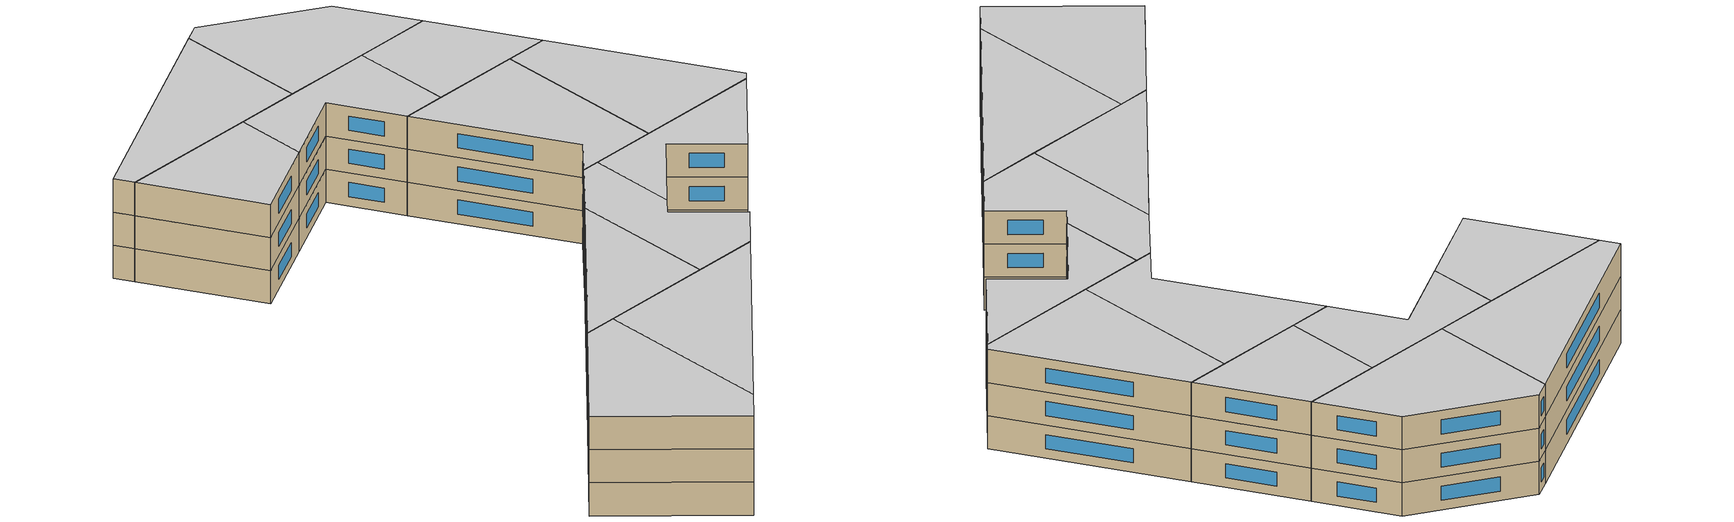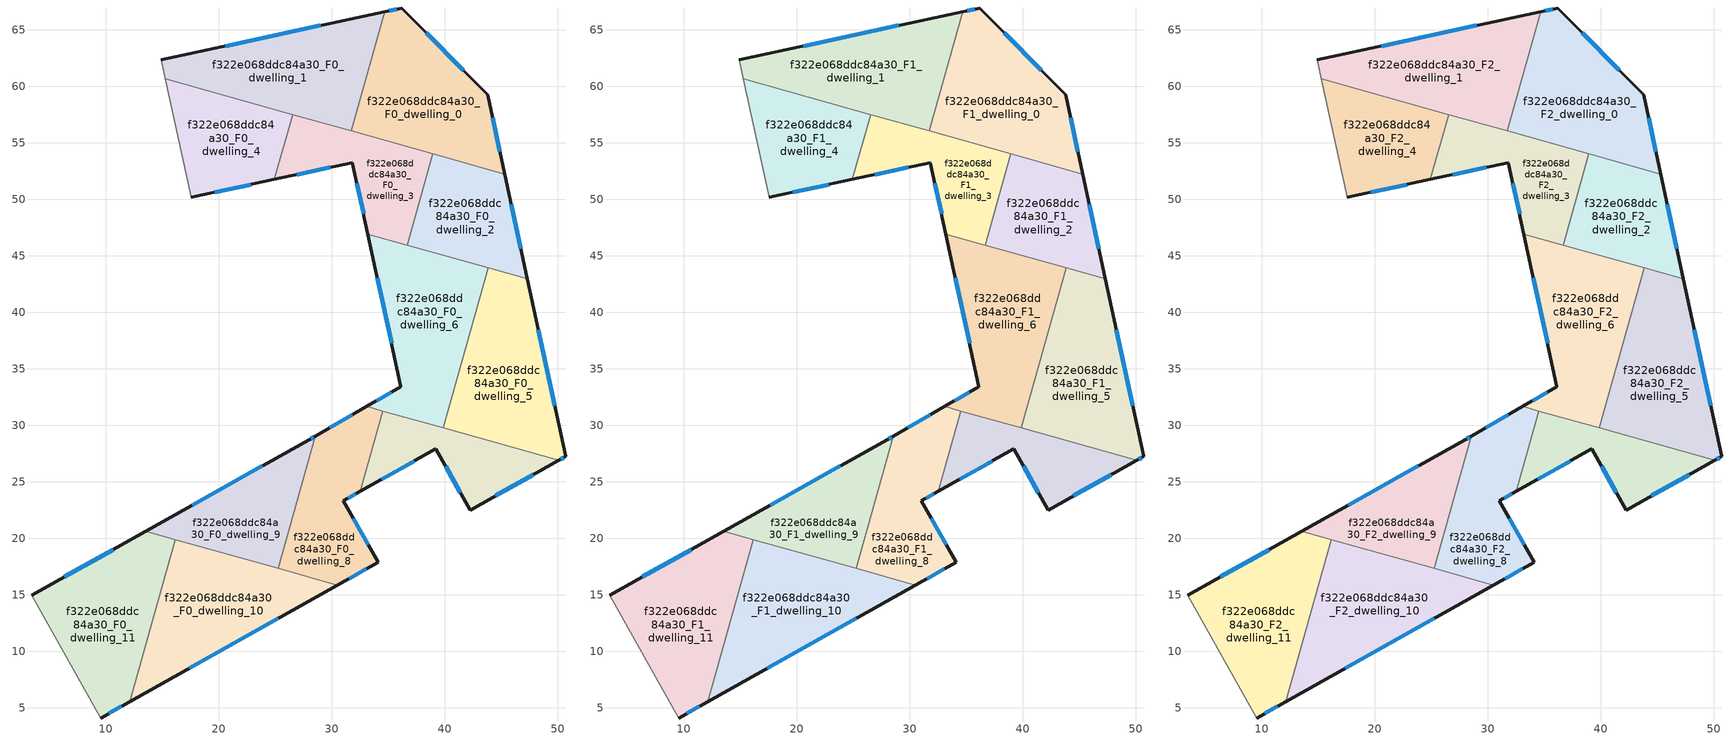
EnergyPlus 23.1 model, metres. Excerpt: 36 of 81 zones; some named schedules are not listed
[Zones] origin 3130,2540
f322e068ddc84a30_F0_dwelling_0
 floor ground (EU_floor_Construction): 43.8,59.23 45.32,52.21 31.72,56.04 34.69,66.6 36.18,66.92 z0
 wall outside (EU_wall_Construction): 45.32,52.21 43.8,59.23 36.18,66.92 34.69,66.6 z0:3
 wall to f322e068ddc84a30_F0_dwelling_1 (EU_wall_Construction): 34.69,66.6 31.72,56.04 z0:3
 wall to f322e068ddc84a30_F0_dwelling_3 (EU_wall_Construction): 31.72,56.04 38.96,54 z0:3
 wall to f322e068ddc84a30_F0_dwelling_2 (EU_wall_Construction): 38.96,54 45.32,52.21 z0:3
 window (EU_Window_Construction): 35.76,66.83 35.12,66.69 / 41.63,61.43 38.36,64.72 / 44.89,54.22 44.24,57.23 z0.86:2.14
f322e068ddc84a30_F0_dwelling_1
 floor ground (EU_floor_Construction): 34.69,66.6 31.72,56.04 15.29,60.65 14.93,62.32 z0
 wall outside (EU_wall_Construction): 34.69,66.6 14.93,62.32 z0:3
 wall adiabatic (EU_wall_Construction): 14.93,62.32 15.29,60.65 z0:3
 wall to f322e068ddc84a30_F0_dwelling_4 (EU_wall_Construction): 15.29,60.65 26.55,57.49 z0:3
 wall to f322e068ddc84a30_F0_dwelling_3 (EU_wall_Construction): 26.55,57.49 31.72,56.04 z0:3
 window (EU_Window_Construction): 29.04,65.38 20.58,63.54 z0.86:2.14
f322e068ddc84a30_F0_dwelling_10
 floor ground (EU_floor_Construction): 30.51,15.84 12.14,5.54 16.17,19.87 z0
 wall outside (EU_wall_Construction): 12.14,5.54 30.51,15.84 z0:3
 wall to f322e068ddc84a30_F0_dwelling_11 (EU_wall_Construction): 16.17,19.87 12.14,5.54 z0:3
 wall to f322e068ddc84a30_F0_dwelling_9 (EU_wall_Construction): 25.26,17.31 16.17,19.87 z0:3
 wall to f322e068ddc84a30_F0_dwelling_8 (EU_wall_Construction): 30.51,15.84 25.26,17.31 z0:3
 window (EU_Window_Construction): 17.39,8.48 25.26,12.89 z0.86:2.14
f322e068ddc84a30_F0_dwelling_11
 floor ground (EU_floor_Construction): 16.17,19.87 12.14,5.54 9.54,4.08 3.45,14.95 13.54,20.6 z0
 wall outside (EU_wall_Construction): 9.54,4.08 12.14,5.54 / 13.54,20.6 3.45,14.95 z0:3
 wall adiabatic (EU_wall_Construction): 3.45,14.95 9.54,4.08 z0:3
 wall to f322e068ddc84a30_F0_dwelling_9 (EU_wall_Construction): 16.17,19.87 13.54,20.6 z0:3
 window (EU_Window_Construction): 10.29,4.5 11.4,5.12 / 10.66,18.99 6.34,16.56 z0.86:2.14
f322e068ddc84a30_F0_dwelling_2
 floor ground (EU_floor_Construction): 45.32,52.21 47.33,42.95 36.69,45.94 38.96,54 z0
 wall outside (EU_wall_Construction): 47.33,42.95 45.32,52.21 z0:3
 wall to f322e068ddc84a30_F0_dwelling_3 (EU_wall_Construction): 38.96,54 36.69,45.94 z0:3
 wall to f322e068ddc84a30_F0_dwelling_6 (EU_wall_Construction): 36.69,45.94 43.86,43.92 z0:3
 wall to f322e068ddc84a30_F0_dwelling_5 (EU_wall_Construction): 43.86,43.92 47.33,42.95 z0:3
 window (EU_Window_Construction): 46.75,45.6 45.89,49.57 z0.86:2.14
f322e068ddc84a30_F0_dwelling_3
 floor ground (EU_floor_Construction): 38.96,54 36.69,45.94 33.21,46.92 31.84,53.24 24.94,51.74 26.55,57.49 z0
 wall outside (EU_wall_Construction): 24.94,51.74 31.84,53.24 33.21,46.92 z0:3
 wall to f322e068ddc84a30_F0_dwelling_4 (EU_wall_Construction): 26.55,57.49 24.94,51.74 z0:3
 wall to f322e068ddc84a30_F0_dwelling_6 (EU_wall_Construction): 33.21,46.92 36.69,45.94 z0:3
 window (EU_Window_Construction): 32.23,51.43 32.82,48.72 / 26.91,52.17 29.87,52.81 z0.86:2.14
f322e068ddc84a30_F0_dwelling_4
 floor ground (EU_floor_Construction): 26.55,57.49 24.94,51.74 17.56,50.15 15.29,60.65 z0
 wall outside (EU_wall_Construction): 17.56,50.15 24.94,51.74 z0:3
 wall adiabatic (EU_wall_Construction): 15.29,60.65 17.56,50.15 z0:3
 window (EU_Window_Construction): 19.67,50.6 22.83,51.29 z0.86:2.14
f322e068ddc84a30_F0_dwelling_5
 floor ground (EU_floor_Construction): 47.33,42.95 50.72,27.23 50.09,26.88 39.88,29.75 43.86,43.92 z0
 wall outside (EU_wall_Construction): 50.09,26.88 50.72,27.23 47.33,42.95 z0:3
 wall to f322e068ddc84a30_F0_dwelling_6 (EU_wall_Construction): 43.86,43.92 39.88,29.75 z0:3
 wall to f322e068ddc84a30_F0_dwelling_7 (EU_wall_Construction): 39.88,29.75 50.09,26.88 z0:3
 window (EU_Window_Construction): 49.75,31.72 48.3,38.46 / 50.27,26.98 50.54,27.13 z0.86:2.14
f322e068ddc84a30_F0_dwelling_6
 floor ground (EU_floor_Construction): 43.86,43.92 39.88,29.75 33.12,31.65 36.14,33.39 33.21,46.92 z0
 wall outside (EU_wall_Construction): 33.21,46.92 36.14,33.39 33.12,31.65 z0:3
 wall to f322e068ddc84a30_F0_dwelling_8 (EU_wall_Construction): 33.12,31.65 34.54,31.25 z0:3
 wall to f322e068ddc84a30_F0_dwelling_7 (EU_wall_Construction): 34.54,31.25 39.88,29.75 z0:3
 window (EU_Window_Construction): 35.27,32.89 33.98,32.15 / 34.05,43.05 35.3,37.25 z0.86:2.14
f322e068ddc84a30_F0_dwelling_7
 floor ground (EU_floor_Construction): 50.09,26.88 42.25,22.48 39.22,27.89 32.55,24.15 34.54,31.25 z0
 wall outside (EU_wall_Construction): 32.55,24.15 39.22,27.89 42.25,22.48 50.09,26.88 z0:3
 wall to f322e068ddc84a30_F0_dwelling_8 (EU_wall_Construction): 34.54,31.25 32.55,24.15 z0:3
 window (EU_Window_Construction): 44.49,23.74 47.85,25.62 / 40.08,26.35 41.38,24.03 / 34.45,25.22 37.31,26.82 z0.86:2.14
f322e068ddc84a30_F0_dwelling_8
 floor ground (EU_floor_Construction): 34.54,31.25 32.55,24.15 31.05,23.31 34.1,17.85 30.51,15.84 25.26,17.31 28.55,29.02 33.12,31.65 z0
 wall outside (EU_wall_Construction): 33.12,31.65 28.55,29.02 / 30.51,15.84 34.1,17.85 31.05,23.31 32.55,24.15 z0:3
 wall to f322e068ddc84a30_F0_dwelling_9 (EU_wall_Construction): 28.55,29.02 25.26,17.31 z0:3
 window (EU_Window_Construction): 31.81,30.9 29.85,29.77 / 31.48,23.55 32.12,23.91 / 33.23,19.41 31.92,21.75 / 31.54,16.41 33.08,17.28 z0.86:2.14
f322e068ddc84a30_F0_dwelling_9
 floor ground (EU_floor_Construction): 28.55,29.02 25.26,17.31 13.54,20.6 28.01,28.72 z0
 wall outside (EU_wall_Construction): 28.55,29.02 28.01,28.72 13.54,20.6 z0:3
 window (EU_Window_Construction): 23.88,26.4 17.68,22.92 / 28.4,28.94 28.17,28.8 z0.86:2.14
f322e068ddc84a30_F1_dwelling_0
 floor to f322e068ddc84a30_F0_dwelling_0 (EU_floor_Construction): 43.8,59.23 45.32,52.21 31.72,56.04 34.69,66.6 36.18,66.92 z3
 wall outside (EU_wall_Construction): 45.32,52.21 43.8,59.23 36.18,66.92 34.69,66.6 z3:6
 wall to f322e068ddc84a30_F1_dwelling_1 (EU_wall_Construction): 34.69,66.6 31.72,56.04 z3:6
 wall to f322e068ddc84a30_F1_dwelling_3 (EU_wall_Construction): 31.72,56.04 38.96,54 z3:6
 wall to f322e068ddc84a30_F1_dwelling_2 (EU_wall_Construction): 38.96,54 45.32,52.21 z3:6
 window (EU_Window_Construction): 35.76,66.83 35.12,66.69 / 41.63,61.43 38.36,64.72 / 44.89,54.22 44.24,57.23 z3.86:5.14
f322e068ddc84a30_F1_dwelling_1
 floor to f322e068ddc84a30_F0_dwelling_1 (EU_floor_Construction): 34.69,66.6 31.72,56.04 15.29,60.65 14.93,62.32 z3
 wall outside (EU_wall_Construction): 34.69,66.6 14.93,62.32 z3:6
 wall adiabatic (EU_wall_Construction): 14.93,62.32 15.29,60.65 z3:6
 wall to f322e068ddc84a30_F1_dwelling_4 (EU_wall_Construction): 15.29,60.65 26.55,57.49 z3:6
 wall to f322e068ddc84a30_F1_dwelling_3 (EU_wall_Construction): 26.55,57.49 31.72,56.04 z3:6
 window (EU_Window_Construction): 29.04,65.38 20.58,63.54 z3.86:5.14
f322e068ddc84a30_F1_dwelling_10
 floor to f322e068ddc84a30_F0_dwelling_10 (EU_floor_Construction): 30.51,15.84 12.14,5.54 16.17,19.87 z3
 wall outside (EU_wall_Construction): 12.14,5.54 30.51,15.84 z3:6
 wall to f322e068ddc84a30_F1_dwelling_11 (EU_wall_Construction): 16.17,19.87 12.14,5.54 z3:6
 wall to f322e068ddc84a30_F1_dwelling_9 (EU_wall_Construction): 25.26,17.31 16.17,19.87 z3:6
 wall to f322e068ddc84a30_F1_dwelling_8 (EU_wall_Construction): 30.51,15.84 25.26,17.31 z3:6
 window (EU_Window_Construction): 17.39,8.48 25.26,12.89 z3.86:5.14
f322e068ddc84a30_F1_dwelling_11
 floor to f322e068ddc84a30_F0_dwelling_11 (EU_floor_Construction): 16.17,19.87 12.14,5.54 9.54,4.08 3.45,14.95 13.54,20.6 z3
 wall outside (EU_wall_Construction): 9.54,4.08 12.14,5.54 / 13.54,20.6 3.45,14.95 z3:6
 wall adiabatic (EU_wall_Construction): 3.45,14.95 9.54,4.08 z3:6
 wall to f322e068ddc84a30_F1_dwelling_9 (EU_wall_Construction): 16.17,19.87 13.54,20.6 z3:6
 window (EU_Window_Construction): 10.29,4.5 11.4,5.12 / 10.66,18.99 6.34,16.56 z3.86:5.14
f322e068ddc84a30_F1_dwelling_2
 floor to f322e068ddc84a30_F0_dwelling_2 (EU_floor_Construction): 45.32,52.21 47.33,42.95 36.69,45.94 38.96,54 z3
 wall outside (EU_wall_Construction): 47.33,42.95 45.32,52.21 z3:6
 wall to f322e068ddc84a30_F1_dwelling_3 (EU_wall_Construction): 38.96,54 36.69,45.94 z3:6
 wall to f322e068ddc84a30_F1_dwelling_6 (EU_wall_Construction): 36.69,45.94 43.86,43.92 z3:6
 wall to f322e068ddc84a30_F1_dwelling_5 (EU_wall_Construction): 43.86,43.92 47.33,42.95 z3:6
 window (EU_Window_Construction): 46.75,45.6 45.89,49.57 z3.86:5.14
f322e068ddc84a30_F1_dwelling_3
 floor to f322e068ddc84a30_F0_dwelling_3 (EU_floor_Construction): 38.96,54 36.69,45.94 33.21,46.92 31.84,53.24 24.94,51.74 26.55,57.49 z3
 wall outside (EU_wall_Construction): 24.94,51.74 31.84,53.24 33.21,46.92 z3:6
 wall to f322e068ddc84a30_F1_dwelling_4 (EU_wall_Construction): 26.55,57.49 24.94,51.74 z3:6
 wall to f322e068ddc84a30_F1_dwelling_6 (EU_wall_Construction): 33.21,46.92 36.69,45.94 z3:6
 window (EU_Window_Construction): 32.23,51.43 32.82,48.72 / 26.91,52.17 29.87,52.81 z3.86:5.14
f322e068ddc84a30_F1_dwelling_4
 floor to f322e068ddc84a30_F0_dwelling_4 (EU_floor_Construction): 26.55,57.49 24.94,51.74 17.56,50.15 15.29,60.65 z3
 wall outside (EU_wall_Construction): 17.56,50.15 24.94,51.74 z3:6
 wall adiabatic (EU_wall_Construction): 15.29,60.65 17.56,50.15 z3:6
 window (EU_Window_Construction): 19.67,50.6 22.83,51.29 z3.86:5.14
f322e068ddc84a30_F1_dwelling_5
 floor to f322e068ddc84a30_F0_dwelling_5 (EU_floor_Construction): 47.33,42.95 50.72,27.23 50.09,26.88 39.88,29.75 43.86,43.92 z3
 wall outside (EU_wall_Construction): 50.09,26.88 50.72,27.23 47.33,42.95 z3:6
 wall to f322e068ddc84a30_F1_dwelling_6 (EU_wall_Construction): 43.86,43.92 39.88,29.75 z3:6
 wall to f322e068ddc84a30_F1_dwelling_7 (EU_wall_Construction): 39.88,29.75 50.09,26.88 z3:6
 window (EU_Window_Construction): 49.75,31.72 48.3,38.46 / 50.27,26.98 50.54,27.13 z3.86:5.14
f322e068ddc84a30_F1_dwelling_6
 floor to f322e068ddc84a30_F0_dwelling_6 (EU_floor_Construction): 43.86,43.92 39.88,29.75 33.12,31.65 36.14,33.39 33.21,46.92 z3
 wall outside (EU_wall_Construction): 33.21,46.92 36.14,33.39 33.12,31.65 z3:6
 wall to f322e068ddc84a30_F1_dwelling_8 (EU_wall_Construction): 33.12,31.65 34.54,31.25 z3:6
 wall to f322e068ddc84a30_F1_dwelling_7 (EU_wall_Construction): 34.54,31.25 39.88,29.75 z3:6
 window (EU_Window_Construction): 35.27,32.89 33.98,32.15 / 34.05,43.05 35.3,37.25 z3.86:5.14
f322e068ddc84a30_F1_dwelling_7
 floor to f322e068ddc84a30_F0_dwelling_7 (EU_floor_Construction): 50.09,26.88 42.25,22.48 39.22,27.89 32.55,24.15 34.54,31.25 z3
 wall outside (EU_wall_Construction): 32.55,24.15 39.22,27.89 42.25,22.48 50.09,26.88 z3:6
 wall to f322e068ddc84a30_F1_dwelling_8 (EU_wall_Construction): 34.54,31.25 32.55,24.15 z3:6
 window (EU_Window_Construction): 44.49,23.74 47.85,25.62 / 40.08,26.35 41.38,24.03 / 34.45,25.22 37.31,26.82 z3.86:5.14
f322e068ddc84a30_F1_dwelling_8
 floor to f322e068ddc84a30_F0_dwelling_8 (EU_floor_Construction): 34.54,31.25 32.55,24.15 31.05,23.31 34.1,17.85 30.51,15.84 25.26,17.31 28.55,29.02 33.12,31.65 z3
 wall outside (EU_wall_Construction): 33.12,31.65 28.55,29.02 / 30.51,15.84 34.1,17.85 31.05,23.31 32.55,24.15 z3:6
 wall to f322e068ddc84a30_F1_dwelling_9 (EU_wall_Construction): 28.55,29.02 25.26,17.31 z3:6
 window (EU_Window_Construction): 31.81,30.9 29.85,29.77 / 31.48,23.55 32.12,23.91 / 33.23,19.41 31.92,21.75 / 31.54,16.41 33.08,17.28 z3.86:5.14
f322e068ddc84a30_F1_dwelling_9
 floor to f322e068ddc84a30_F0_dwelling_9 (EU_floor_Construction): 28.55,29.02 25.26,17.31 13.54,20.6 28.01,28.72 z3
 wall outside (EU_wall_Construction): 28.55,29.02 28.01,28.72 13.54,20.6 z3:6
 window (EU_Window_Construction): 23.88,26.4 17.68,22.92 / 28.4,28.94 28.17,28.8 z3.86:5.14
f322e068ddc84a30_F2_dwelling_0
 floor to f322e068ddc84a30_F1_dwelling_0 (EU_floor_Construction): 43.8,59.23 45.32,52.21 31.72,56.04 34.69,66.6 36.18,66.92 z6
 wall outside (EU_wall_Construction): 45.32,52.21 43.8,59.23 36.18,66.92 34.69,66.6 z6:9
 wall to f322e068ddc84a30_F2_dwelling_1 (EU_wall_Construction): 34.69,66.6 31.72,56.04 z6:9
 wall to f322e068ddc84a30_F2_dwelling_3 (EU_wall_Construction): 31.72,56.04 38.96,54 z6:9
 wall to f322e068ddc84a30_F2_dwelling_2 (EU_wall_Construction): 38.96,54 45.32,52.21 z6:9
 window (EU_Window_Construction): 35.76,66.83 35.12,66.69 / 41.63,61.43 38.36,64.72 / 44.89,54.22 44.24,57.23 z6.86:8.14
 ceiling to f322e068ddc84a30_F3_dwelling_0 (EU_floor_Construction): 45.32,52.21 43.8,59.23 36.18,66.92 34.69,66.6 31.72,56.04 z9
f322e068ddc84a30_F2_dwelling_1
 floor to f322e068ddc84a30_F1_dwelling_1 (EU_floor_Construction): 34.69,66.6 31.72,56.04 15.29,60.65 14.93,62.32 z6
 wall outside (EU_wall_Construction): 34.69,66.6 14.93,62.32 z6:9
 wall adiabatic (EU_wall_Construction): 14.93,62.32 15.29,60.65 z6:9
 wall to f322e068ddc84a30_F2_dwelling_4 (EU_wall_Construction): 15.29,60.65 26.55,57.49 z6:9
 wall to f322e068ddc84a30_F2_dwelling_3 (EU_wall_Construction): 26.55,57.49 31.72,56.04 z6:9
 window (EU_Window_Construction): 29.04,65.38 20.58,63.54 z6.86:8.14
 ceiling to f322e068ddc84a30_F3_dwelling_1 (EU_floor_Construction): 31.72,56.04 34.69,66.6 14.93,62.32 15.29,60.65 z9
f322e068ddc84a30_F2_dwelling_10
 floor to f322e068ddc84a30_F1_dwelling_10 (EU_floor_Construction): 30.51,15.84 12.14,5.54 16.17,19.87 z6
 wall outside (EU_wall_Construction): 12.14,5.54 30.51,15.84 z6:9
 wall to f322e068ddc84a30_F2_dwelling_11 (EU_wall_Construction): 16.17,19.87 12.14,5.54 z6:9
 wall to f322e068ddc84a30_F2_dwelling_9 (EU_wall_Construction): 25.26,17.31 16.17,19.87 z6:9
 wall to f322e068ddc84a30_F2_dwelling_8 (EU_wall_Construction): 30.51,15.84 25.26,17.31 z6:9
 window (EU_Window_Construction): 17.39,8.48 25.26,12.89 z6.86:8.14
 ceiling to f322e068ddc84a30_F3_dwelling_10 (EU_floor_Construction): 30.51,15.84 16.17,19.87 12.14,5.54 z9
f322e068ddc84a30_F2_dwelling_11
 floor to f322e068ddc84a30_F1_dwelling_11 (EU_floor_Construction): 16.17,19.87 12.14,5.54 9.54,4.08 3.45,14.95 13.54,20.6 z6
 wall outside (EU_wall_Construction): 9.54,4.08 12.14,5.54 / 13.54,20.6 3.45,14.95 z6:9
 wall adiabatic (EU_wall_Construction): 3.45,14.95 9.54,4.08 z6:9
 wall to f322e068ddc84a30_F2_dwelling_9 (EU_wall_Construction): 16.17,19.87 13.54,20.6 z6:9
 window (EU_Window_Construction): 10.29,4.5 11.4,5.12 / 10.66,18.99 6.34,16.56 z6.86:8.14
 ceiling to f322e068ddc84a30_F3_dwelling_11 (EU_floor_Construction): 12.14,5.54 16.17,19.87 13.54,20.6 3.45,14.95 9.54,4.08 z9
f322e068ddc84a30_F2_dwelling_2
 floor to f322e068ddc84a30_F1_dwelling_2 (EU_floor_Construction): 45.32,52.21 47.33,42.95 36.69,45.94 38.96,54 z6
 wall outside (EU_wall_Construction): 47.33,42.95 45.32,52.21 z6:9
 wall to f322e068ddc84a30_F2_dwelling_3 (EU_wall_Construction): 38.96,54 36.69,45.94 z6:9
 wall to f322e068ddc84a30_F2_dwelling_6 (EU_wall_Construction): 36.69,45.94 43.86,43.92 z6:9
 wall to f322e068ddc84a30_F2_dwelling_5 (EU_wall_Construction): 43.86,43.92 47.33,42.95 z6:9
 window (EU_Window_Construction): 46.75,45.6 45.89,49.57 z6.86:8.14
 ceiling to f322e068ddc84a30_F3_dwelling_2 (EU_floor_Construction): 47.33,42.95 45.32,52.21 38.96,54 36.69,45.94 z9
f322e068ddc84a30_F2_dwelling_3
 floor to f322e068ddc84a30_F1_dwelling_3 (EU_floor_Construction): 38.96,54 36.69,45.94 33.21,46.92 31.84,53.24 24.94,51.74 26.55,57.49 z6
 wall outside (EU_wall_Construction): 24.94,51.74 31.84,53.24 33.21,46.92 z6:9
 wall to f322e068ddc84a30_F2_dwelling_4 (EU_wall_Construction): 26.55,57.49 24.94,51.74 z6:9
 wall to f322e068ddc84a30_F2_dwelling_6 (EU_wall_Construction): 33.21,46.92 36.69,45.94 z6:9
 window (EU_Window_Construction): 32.23,51.43 32.82,48.72 / 26.91,52.17 29.87,52.81 z6.86:8.14
 ceiling to f322e068ddc84a30_F3_dwelling_3 (EU_floor_Construction): 36.69,45.94 38.96,54 26.55,57.49 24.94,51.74 31.84,53.24 33.21,46.92 z9
f322e068ddc84a30_F2_dwelling_4
 floor to f322e068ddc84a30_F1_dwelling_4 (EU_floor_Construction): 26.55,57.49 24.94,51.74 17.56,50.15 15.29,60.65 z6
 wall outside (EU_wall_Construction): 17.56,50.15 24.94,51.74 z6:9
 wall adiabatic (EU_wall_Construction): 15.29,60.65 17.56,50.15 z6:9
 window (EU_Window_Construction): 19.67,50.6 22.83,51.29 z6.86:8.14
 ceiling to f322e068ddc84a30_F3_dwelling_4 (EU_floor_Construction): 24.94,51.74 26.55,57.49 15.29,60.65 17.56,50.15 z9
f322e068ddc84a30_F2_dwelling_5
 floor to f322e068ddc84a30_F1_dwelling_5 (EU_floor_Construction): 47.33,42.95 50.72,27.23 50.09,26.88 39.88,29.75 43.86,43.92 z6
 wall outside (EU_wall_Construction): 50.09,26.88 50.72,27.23 47.33,42.95 z6:9
 wall to f322e068ddc84a30_F2_dwelling_6 (EU_wall_Construction): 43.86,43.92 39.88,29.75 z6:9
 wall to f322e068ddc84a30_F2_dwelling_7 (EU_wall_Construction): 39.88,29.75 50.09,26.88 z6:9
 window (EU_Window_Construction): 49.75,31.72 48.3,38.46 / 50.27,26.98 50.54,27.13 z6.86:8.14
 ceiling to f322e068ddc84a30_F3_dwelling_5 (EU_floor_Construction): 50.72,27.23 47.33,42.95 43.86,43.92 39.88,29.75 50.09,26.88 z9
f322e068ddc84a30_F2_dwelling_6
 floor to f322e068ddc84a30_F1_dwelling_6 (EU_floor_Construction): 43.86,43.92 39.88,29.75 33.12,31.65 36.14,33.39 33.21,46.92 z6
 wall outside (EU_wall_Construction): 33.21,46.92 36.14,33.39 33.12,31.65 z6:9
 wall to f322e068ddc84a30_F2_dwelling_8 (EU_wall_Construction): 33.12,31.65 34.54,31.25 z6:9
 wall to f322e068ddc84a30_F2_dwelling_7 (EU_wall_Construction): 34.54,31.25 39.88,29.75 z6:9
 window (EU_Window_Construction): 35.27,32.89 33.98,32.15 / 34.05,43.05 35.3,37.25 z6.86:8.14
 ceiling to f322e068ddc84a30_F3_dwelling_6 (EU_floor_Construction): 39.88,29.75 43.86,43.92 33.21,46.92 36.14,33.39 33.12,31.65 z9
f322e068ddc84a30_F2_dwelling_7
 floor to f322e068ddc84a30_F1_dwelling_7 (EU_floor_Construction): 50.09,26.88 42.25,22.48 39.22,27.89 32.55,24.15 34.54,31.25 z6
 wall outside (EU_wall_Construction): 32.55,24.15 39.22,27.89 42.25,22.48 50.09,26.88 z6:9
 wall to f322e068ddc84a30_F2_dwelling_8 (EU_wall_Construction): 34.54,31.25 32.55,24.15 z6:9
 window (EU_Window_Construction): 44.49,23.74 47.85,25.62 / 40.08,26.35 41.38,24.03 / 34.45,25.22 37.31,26.82 z6.86:8.14
 ceiling to f322e068ddc84a30_F3_dwelling_7 (EU_floor_Construction): 50.09,26.88 34.54,31.25 32.55,24.15 39.22,27.89 42.25,22.48 z9
f322e068ddc84a30_F2_dwelling_8
 floor to f322e068ddc84a30_F1_dwelling_8 (EU_floor_Construction): 34.54,31.25 32.55,24.15 31.05,23.31 34.1,17.85 30.51,15.84 25.26,17.31 28.55,29.02 33.12,31.65 z6
 wall outside (EU_wall_Construction): 33.12,31.65 28.55,29.02 / 30.51,15.84 34.1,17.85 31.05,23.31 32.55,24.15 z6:9
 wall to f322e068ddc84a30_F2_dwelling_9 (EU_wall_Construction): 28.55,29.02 25.26,17.31 z6:9
 window (EU_Window_Construction): 31.81,30.9 29.85,29.77 / 31.48,23.55 32.12,23.91 / 33.23,19.41 31.92,21.75 / 31.54,16.41 33.08,17.28 z6.86:8.14
 ceiling to f322e068ddc84a30_F3_dwelling_8 (EU_floor_Construction): 34.1,17.85 31.05,23.31 32.55,24.15 34.54,31.25 33.12,31.65 28.55,29.02 25.26,17.31 30.51,15.84 z9
f322e068ddc84a30_F2_dwelling_9
 floor to f322e068ddc84a30_F1_dwelling_9 (EU_floor_Construction): 28.55,29.02 25.26,17.31 13.54,20.6 28.01,28.72 z6
 wall outside (EU_wall_Construction): 28.55,29.02 28.01,28.72 13.54,20.6 z6:9
 window (EU_Window_Construction): 23.88,26.4 17.68,22.92 / 28.4,28.94 28.17,28.8 z6.86:8.14
 ceiling to f322e068ddc84a30_F3_dwelling_9 (EU_floor_Construction): 25.26,17.31 28.55,29.02 28.01,28.72 13.54,20.6 z9
[Building]
EU S2 Campaign: North Axis=0; Terrain=City; Solar Distribution=FullExterior
[Site:Location]
Helsinki-Vantaa.AP: Latitude=60.317; Longitude=24.963; Time Zone=2; Elevation=54.6
[SizingPeriod:WeatherFileDays]
AnnualSizingPeriod: Begin Month=1; Begin Day of Month=1; End Month=12; End Day of Month=31; Day of Week for Start Day=Monday; Use Weather File Daylight Saving Period=No; Use Weather File Rain and Snow Indicators=No
[MATERIAL]
EU_InternalMass_Material: Roughness=MediumRough; Thickness=0.1; Conductivity=1; Density=1800; Specific Heat=900; Thermal Absorptance=0.9; Solar Absorptance=0.7; Visible Absorptance=0.7
[MATERIAL:NOMASS] Roughness=MediumRough; Thermal Absorptance=0.9; Solar Absorptance=0.7; Visible Absorptance=0.7
Name | Thermal Resistance
EU_wall_NoMass | 5.91765
EU_floor_NoMass | 6.2875
[WINDOWMATERIAL:SIMPLEGLAZINGSYSTEM]
EU_Window_SimpleGlazing: UFactor=0.994035; Solar Heat Gain Coefficient=0.7; Visible Transmittance=0.7
[CONSTRUCTION]
EU_wall_Construction: EU_wall_NoMass
EU_floor_Construction: EU_floor_NoMass
EU_Window_Construction: EU_Window_SimpleGlazing
EU_InternalMass_Construction: EU_InternalMass_Material
[ZONE] Type=1; Multiplier=1; Ceiling Height=autocalculate; Floor Area=autocalculate; Part of Total Floor Area=Yes
Name | Volume
f322e068ddc84a30_F0_dwelling_0; f322e068ddc84a30_F1_dwelling_0; f322e068ddc84a30_F2_dwelling_0 | 332.662
f322e068ddc84a30_F0_dwelling_1; f322e068ddc84a30_F1_dwelling_1; f322e068ddc84a30_F2_dwelling_1 | 332.667
f322e068ddc84a30_F0_dwelling_10; f322e068ddc84a30_F1_dwelling_10; f322e068ddc84a30_F2_dwelling_10 | 332.653
f322e068ddc84a30_F0_dwelling_11; f322e068ddc84a30_F1_dwelling_11; f322e068ddc84a30_F2_dwelling_11 | 332.717
f322e068ddc84a30_F0_dwelling_2; f322e068ddc84a30_F1_dwelling_2; f322e068ddc84a30_F2_dwelling_2 | 221.779
f322e068ddc84a30_F0_dwelling_3; f322e068ddc84a30_F1_dwelling_3; f322e068ddc84a30_F2_dwelling_3 | 221.792
f322e068ddc84a30_F0_dwelling_4; f322e068ddc84a30_F1_dwelling_4; f322e068ddc84a30_F2_dwelling_4 | 226.344
f322e068ddc84a30_F0_dwelling_5; f322e068ddc84a30_F1_dwelling_5; f322e068ddc84a30_F2_dwelling_5 | 330.368
f322e068ddc84a30_F0_dwelling_6; f322e068ddc84a30_F1_dwelling_6; f322e068ddc84a30_F2_dwelling_6 | 330.428
f322e068ddc84a30_F0_dwelling_7; f322e068ddc84a30_F1_dwelling_7; f322e068ddc84a30_F2_dwelling_7 | 191.161
f322e068ddc84a30_F0_dwelling_8; f322e068ddc84a30_F1_dwelling_8; f322e068ddc84a30_F2_dwelling_8 | 252.43
f322e068ddc84a30_F0_dwelling_9; f322e068ddc84a30_F1_dwelling_9; f322e068ddc84a30_F2_dwelling_9 | 221.81
[INTERNALMASS] Construction=EU_InternalMass_Construction
Name | Zone or ZoneList | Surface Area
f322e068ddc84a30_F0_dwelling_0_EU_InternalMass | f322e068ddc84a30_F0_dwelling_0 | 110.887
f322e068ddc84a30_F0_dwelling_1_EU_InternalMass | f322e068ddc84a30_F0_dwelling_1 | 110.889
f322e068ddc84a30_F0_dwelling_2_EU_InternalMass | f322e068ddc84a30_F0_dwelling_2 | 73.9264
f322e068ddc84a30_F0_dwelling_3_EU_InternalMass | f322e068ddc84a30_F0_dwelling_3 | 73.9304
f322e068ddc84a30_F0_dwelling_4_EU_InternalMass | f322e068ddc84a30_F0_dwelling_4 | 75.4497
f322e068ddc84a30_F0_dwelling_5_EU_InternalMass | f322e068ddc84a30_F0_dwelling_5 | 110.122
f322e068ddc84a30_F0_dwelling_6_EU_InternalMass | f322e068ddc84a30_F0_dwelling_6 | 110.142
f322e068ddc84a30_F0_dwelling_7_EU_InternalMass | f322e068ddc84a30_F0_dwelling_7 | 63.7204
f322e068ddc84a30_F0_dwelling_8_EU_InternalMass | f322e068ddc84a30_F0_dwelling_8 | 84.1442
f322e068ddc84a30_F0_dwelling_9_EU_InternalMass | f322e068ddc84a30_F0_dwelling_9 | 73.9368
f322e068ddc84a30_F0_dwelling_10_EU_InternalMass | f322e068ddc84a30_F0_dwelling_10 | 110.891
f322e068ddc84a30_F0_dwelling_11_EU_InternalMass | f322e068ddc84a30_F0_dwelling_11 | 110.906
f322e068ddc84a30_F1_dwelling_0_EU_InternalMass | f322e068ddc84a30_F1_dwelling_0 | 110.887
f322e068ddc84a30_F1_dwelling_1_EU_InternalMass | f322e068ddc84a30_F1_dwelling_1 | 110.889
f322e068ddc84a30_F1_dwelling_2_EU_InternalMass | f322e068ddc84a30_F1_dwelling_2 | 73.9264
f322e068ddc84a30_F1_dwelling_3_EU_InternalMass | f322e068ddc84a30_F1_dwelling_3 | 73.9304
f322e068ddc84a30_F1_dwelling_4_EU_InternalMass | f322e068ddc84a30_F1_dwelling_4 | 75.4497
f322e068ddc84a30_F1_dwelling_5_EU_InternalMass | f322e068ddc84a30_F1_dwelling_5 | 110.122
f322e068ddc84a30_F1_dwelling_6_EU_InternalMass | f322e068ddc84a30_F1_dwelling_6 | 110.142
f322e068ddc84a30_F1_dwelling_7_EU_InternalMass | f322e068ddc84a30_F1_dwelling_7 | 63.7204
f322e068ddc84a30_F1_dwelling_8_EU_InternalMass | f322e068ddc84a30_F1_dwelling_8 | 84.1442
f322e068ddc84a30_F1_dwelling_9_EU_InternalMass | f322e068ddc84a30_F1_dwelling_9 | 73.9368
f322e068ddc84a30_F1_dwelling_10_EU_InternalMass | f322e068ddc84a30_F1_dwelling_10 | 110.891
f322e068ddc84a30_F1_dwelling_11_EU_InternalMass | f322e068ddc84a30_F1_dwelling_11 | 110.906
f322e068ddc84a30_F2_dwelling_0_EU_InternalMass | f322e068ddc84a30_F2_dwelling_0 | 110.887
f322e068ddc84a30_F2_dwelling_1_EU_InternalMass | f322e068ddc84a30_F2_dwelling_1 | 110.889
f322e068ddc84a30_F2_dwelling_2_EU_InternalMass | f322e068ddc84a30_F2_dwelling_2 | 73.9264
f322e068ddc84a30_F2_dwelling_3_EU_InternalMass | f322e068ddc84a30_F2_dwelling_3 | 73.9304
f322e068ddc84a30_F2_dwelling_4_EU_InternalMass | f322e068ddc84a30_F2_dwelling_4 | 75.4497
f322e068ddc84a30_F2_dwelling_5_EU_InternalMass | f322e068ddc84a30_F2_dwelling_5 | 110.122
f322e068ddc84a30_F2_dwelling_6_EU_InternalMass | f322e068ddc84a30_F2_dwelling_6 | 110.142
f322e068ddc84a30_F2_dwelling_7_EU_InternalMass | f322e068ddc84a30_F2_dwelling_7 | 63.7204
f322e068ddc84a30_F2_dwelling_8_EU_InternalMass | f322e068ddc84a30_F2_dwelling_8 | 84.1442
f322e068ddc84a30_F2_dwelling_9_EU_InternalMass | f322e068ddc84a30_F2_dwelling_9 | 73.9368
f322e068ddc84a30_F2_dwelling_10_EU_InternalMass | f322e068ddc84a30_F2_dwelling_10 | 110.891
f322e068ddc84a30_F2_dwelling_11_EU_InternalMass | f322e068ddc84a30_F2_dwelling_11 | 110.906
[OTHEREQUIPMENT] Fuel Type=Electricity; Design Level Calculation Method=Watts/Area; Power per Zone Floor Area=1; Fraction Latent=0; Fraction Radiant=0; Fraction Lost=0; Carbon Dioxide Generation Rate=0; EndUse Subcategory=EU_Step8_InternalGains
Name | Zone or ZoneList or Space or SpaceList | Schedule
EU_Step8_InternalGain_f322e068ddc84a30_F0_dwelling_0_f000 | f322e068ddc84a30_F0_dwelling_0 | EU_Step8_GainSchedule_f322e068ddc84a30_F0_dwelling_0_f000
EU_Step8_InternalGain_f322e068ddc84a30_F0_dwelling_1_f000 | f322e068ddc84a30_F0_dwelling_1 | EU_Step8_GainSchedule_f322e068ddc84a30_F0_dwelling_1_f000
EU_Step8_InternalGain_f322e068ddc84a30_F0_dwelling_2_f000 | f322e068ddc84a30_F0_dwelling_2 | EU_Step8_GainSchedule_f322e068ddc84a30_F0_dwelling_2_f000
EU_Step8_InternalGain_f322e068ddc84a30_F0_dwelling_3_f000 | f322e068ddc84a30_F0_dwelling_3 | EU_Step8_GainSchedule_f322e068ddc84a30_F0_dwelling_3_f000
EU_Step8_InternalGain_f322e068ddc84a30_F0_dwelling_4_f000 | f322e068ddc84a30_F0_dwelling_4 | EU_Step8_GainSchedule_f322e068ddc84a30_F0_dwelling_4_f000
EU_Step8_InternalGain_f322e068ddc84a30_F0_dwelling_5_f000 | f322e068ddc84a30_F0_dwelling_5 | EU_Step8_GainSchedule_f322e068ddc84a30_F0_dwelling_5_f000
EU_Step8_InternalGain_f322e068ddc84a30_F0_dwelling_6_f000 | f322e068ddc84a30_F0_dwelling_6 | EU_Step8_GainSchedule_f322e068ddc84a30_F0_dwelling_6_f000
EU_Step8_InternalGain_f322e068ddc84a30_F0_dwelling_7_f000 | f322e068ddc84a30_F0_dwelling_7 | EU_Step8_GainSchedule_f322e068ddc84a30_F0_dwelling_7_f000
EU_Step8_InternalGain_f322e068ddc84a30_F0_dwelling_8_f000 | f322e068ddc84a30_F0_dwelling_8 | EU_Step8_GainSchedule_f322e068ddc84a30_F0_dwelling_8_f000
EU_Step8_InternalGain_f322e068ddc84a30_F0_dwelling_9_f000 | f322e068ddc84a30_F0_dwelling_9 | EU_Step8_GainSchedule_f322e068ddc84a30_F0_dwelling_9_f000
EU_Step8_InternalGain_f322e068ddc84a30_F0_dwelling_10_f000 | f322e068ddc84a30_F0_dwelling_10 | EU_Step8_GainSchedule_f322e068ddc84a30_F0_dwelling_10_f000
EU_Step8_InternalGain_f322e068ddc84a30_F0_dwelling_11_f000 | f322e068ddc84a30_F0_dwelling_11 | EU_Step8_GainSchedule_f322e068ddc84a30_F0_dwelling_11_f000
EU_Step8_InternalGain_f322e068ddc84a30_F1_dwelling_0_f000 | f322e068ddc84a30_F1_dwelling_0 | EU_Step8_GainSchedule_f322e068ddc84a30_F1_dwelling_0_f000
EU_Step8_InternalGain_f322e068ddc84a30_F1_dwelling_1_f000 | f322e068ddc84a30_F1_dwelling_1 | EU_Step8_GainSchedule_f322e068ddc84a30_F1_dwelling_1_f000
EU_Step8_InternalGain_f322e068ddc84a30_F1_dwelling_2_f000 | f322e068ddc84a30_F1_dwelling_2 | EU_Step8_GainSchedule_f322e068ddc84a30_F1_dwelling_2_f000
EU_Step8_InternalGain_f322e068ddc84a30_F1_dwelling_3_f000 | f322e068ddc84a30_F1_dwelling_3 | EU_Step8_GainSchedule_f322e068ddc84a30_F1_dwelling_3_f000
EU_Step8_InternalGain_f322e068ddc84a30_F1_dwelling_4_f000 | f322e068ddc84a30_F1_dwelling_4 | EU_Step8_GainSchedule_f322e068ddc84a30_F1_dwelling_4_f000
EU_Step8_InternalGain_f322e068ddc84a30_F1_dwelling_5_f000 | f322e068ddc84a30_F1_dwelling_5 | EU_Step8_GainSchedule_f322e068ddc84a30_F1_dwelling_5_f000
EU_Step8_InternalGain_f322e068ddc84a30_F1_dwelling_6_f000 | f322e068ddc84a30_F1_dwelling_6 | EU_Step8_GainSchedule_f322e068ddc84a30_F1_dwelling_6_f000
EU_Step8_InternalGain_f322e068ddc84a30_F1_dwelling_7_f000 | f322e068ddc84a30_F1_dwelling_7 | EU_Step8_GainSchedule_f322e068ddc84a30_F1_dwelling_7_f000
EU_Step8_InternalGain_f322e068ddc84a30_F1_dwelling_8_f000 | f322e068ddc84a30_F1_dwelling_8 | EU_Step8_GainSchedule_f322e068ddc84a30_F1_dwelling_8_f000
EU_Step8_InternalGain_f322e068ddc84a30_F1_dwelling_9_f000 | f322e068ddc84a30_F1_dwelling_9 | EU_Step8_GainSchedule_f322e068ddc84a30_F1_dwelling_9_f000
EU_Step8_InternalGain_f322e068ddc84a30_F1_dwelling_10_f000 | f322e068ddc84a30_F1_dwelling_10 | EU_Step8_GainSchedule_f322e068ddc84a30_F1_dwelling_10_f000
EU_Step8_InternalGain_f322e068ddc84a30_F1_dwelling_11_f000 | f322e068ddc84a30_F1_dwelling_11 | EU_Step8_GainSchedule_f322e068ddc84a30_F1_dwelling_11_f000
EU_Step8_InternalGain_f322e068ddc84a30_F2_dwelling_0_f000 | f322e068ddc84a30_F2_dwelling_0 | EU_Step8_GainSchedule_f322e068ddc84a30_F2_dwelling_0_f000
EU_Step8_InternalGain_f322e068ddc84a30_F2_dwelling_1_f000 | f322e068ddc84a30_F2_dwelling_1 | EU_Step8_GainSchedule_f322e068ddc84a30_F2_dwelling_1_f000
EU_Step8_InternalGain_f322e068ddc84a30_F2_dwelling_2_f000 | f322e068ddc84a30_F2_dwelling_2 | EU_Step8_GainSchedule_f322e068ddc84a30_F2_dwelling_2_f000
EU_Step8_InternalGain_f322e068ddc84a30_F2_dwelling_3_f000 | f322e068ddc84a30_F2_dwelling_3 | EU_Step8_GainSchedule_f322e068ddc84a30_F2_dwelling_3_f000
EU_Step8_InternalGain_f322e068ddc84a30_F2_dwelling_4_f000 | f322e068ddc84a30_F2_dwelling_4 | EU_Step8_GainSchedule_f322e068ddc84a30_F2_dwelling_4_f000
EU_Step8_InternalGain_f322e068ddc84a30_F2_dwelling_5_f000 | f322e068ddc84a30_F2_dwelling_5 | EU_Step8_GainSchedule_f322e068ddc84a30_F2_dwelling_5_f000
EU_Step8_InternalGain_f322e068ddc84a30_F2_dwelling_6_f000 | f322e068ddc84a30_F2_dwelling_6 | EU_Step8_GainSchedule_f322e068ddc84a30_F2_dwelling_6_f000
EU_Step8_InternalGain_f322e068ddc84a30_F2_dwelling_7_f000 | f322e068ddc84a30_F2_dwelling_7 | EU_Step8_GainSchedule_f322e068ddc84a30_F2_dwelling_7_f000
EU_Step8_InternalGain_f322e068ddc84a30_F2_dwelling_8_f000 | f322e068ddc84a30_F2_dwelling_8 | EU_Step8_GainSchedule_f322e068ddc84a30_F2_dwelling_8_f000
EU_Step8_InternalGain_f322e068ddc84a30_F2_dwelling_9_f000 | f322e068ddc84a30_F2_dwelling_9 | EU_Step8_GainSchedule_f322e068ddc84a30_F2_dwelling_9_f000
EU_Step8_InternalGain_f322e068ddc84a30_F2_dwelling_10_f000 | f322e068ddc84a30_F2_dwelling_10 | EU_Step8_GainSchedule_f322e068ddc84a30_F2_dwelling_10_f000
EU_Step8_InternalGain_f322e068ddc84a30_F2_dwelling_11_f000 | f322e068ddc84a30_F2_dwelling_11 | EU_Step8_GainSchedule_f322e068ddc84a30_F2_dwelling_11_f000
[ZONEVENTILATION:DESIGNFLOWRATE] Schedule=EU_AlwaysOn; Design Flow Rate Calculation Method=AirChanges/Hour; Air Changes per Hour=0.596421; Ventilation Type=Natural; Fan Pressure Rise=0; Fan Total Efficiency=1; Constant Term Coefficient=1; Temperature Term Coefficient=0; Velocity Term Coefficient=0; Velocity Squared Term Coefficient=0; Minimum Indoor Temperature=-100; Maximum Indoor Temperature=100; Delta Temperature=-100; Minimum Outdoor Temperature=-100; Maximum Outdoor Temperature=100; Maximum Wind Speed=40
Name | Zone or ZoneList or Space or SpaceList
EU_ConstantAir_f322e068ddc84a30_F0_dwelling_0 | f322e068ddc84a30_F0_dwelling_0
EU_ConstantAir_f322e068ddc84a30_F0_dwelling_1 | f322e068ddc84a30_F0_dwelling_1
EU_ConstantAir_f322e068ddc84a30_F0_dwelling_2 | f322e068ddc84a30_F0_dwelling_2
EU_ConstantAir_f322e068ddc84a30_F0_dwelling_3 | f322e068ddc84a30_F0_dwelling_3
EU_ConstantAir_f322e068ddc84a30_F0_dwelling_4 | f322e068ddc84a30_F0_dwelling_4
EU_ConstantAir_f322e068ddc84a30_F0_dwelling_5 | f322e068ddc84a30_F0_dwelling_5
EU_ConstantAir_f322e068ddc84a30_F0_dwelling_6 | f322e068ddc84a30_F0_dwelling_6
EU_ConstantAir_f322e068ddc84a30_F0_dwelling_7 | f322e068ddc84a30_F0_dwelling_7
EU_ConstantAir_f322e068ddc84a30_F0_dwelling_8 | f322e068ddc84a30_F0_dwelling_8
EU_ConstantAir_f322e068ddc84a30_F0_dwelling_9 | f322e068ddc84a30_F0_dwelling_9
EU_ConstantAir_f322e068ddc84a30_F0_dwelling_10 | f322e068ddc84a30_F0_dwelling_10
EU_ConstantAir_f322e068ddc84a30_F0_dwelling_11 | f322e068ddc84a30_F0_dwelling_11
EU_ConstantAir_f322e068ddc84a30_F1_dwelling_0 | f322e068ddc84a30_F1_dwelling_0
EU_ConstantAir_f322e068ddc84a30_F1_dwelling_1 | f322e068ddc84a30_F1_dwelling_1
EU_ConstantAir_f322e068ddc84a30_F1_dwelling_2 | f322e068ddc84a30_F1_dwelling_2
EU_ConstantAir_f322e068ddc84a30_F1_dwelling_3 | f322e068ddc84a30_F1_dwelling_3
EU_ConstantAir_f322e068ddc84a30_F1_dwelling_4 | f322e068ddc84a30_F1_dwelling_4
EU_ConstantAir_f322e068ddc84a30_F1_dwelling_5 | f322e068ddc84a30_F1_dwelling_5
EU_ConstantAir_f322e068ddc84a30_F1_dwelling_6 | f322e068ddc84a30_F1_dwelling_6
EU_ConstantAir_f322e068ddc84a30_F1_dwelling_7 | f322e068ddc84a30_F1_dwelling_7
EU_ConstantAir_f322e068ddc84a30_F1_dwelling_8 | f322e068ddc84a30_F1_dwelling_8
EU_ConstantAir_f322e068ddc84a30_F1_dwelling_9 | f322e068ddc84a30_F1_dwelling_9
EU_ConstantAir_f322e068ddc84a30_F1_dwelling_10 | f322e068ddc84a30_F1_dwelling_10
EU_ConstantAir_f322e068ddc84a30_F1_dwelling_11 | f322e068ddc84a30_F1_dwelling_11
EU_ConstantAir_f322e068ddc84a30_F2_dwelling_0 | f322e068ddc84a30_F2_dwelling_0
EU_ConstantAir_f322e068ddc84a30_F2_dwelling_1 | f322e068ddc84a30_F2_dwelling_1
EU_ConstantAir_f322e068ddc84a30_F2_dwelling_2 | f322e068ddc84a30_F2_dwelling_2
EU_ConstantAir_f322e068ddc84a30_F2_dwelling_3 | f322e068ddc84a30_F2_dwelling_3
EU_ConstantAir_f322e068ddc84a30_F2_dwelling_4 | f322e068ddc84a30_F2_dwelling_4
EU_ConstantAir_f322e068ddc84a30_F2_dwelling_5 | f322e068ddc84a30_F2_dwelling_5
EU_ConstantAir_f322e068ddc84a30_F2_dwelling_6 | f322e068ddc84a30_F2_dwelling_6
EU_ConstantAir_f322e068ddc84a30_F2_dwelling_7 | f322e068ddc84a30_F2_dwelling_7
EU_ConstantAir_f322e068ddc84a30_F2_dwelling_8 | f322e068ddc84a30_F2_dwelling_8
EU_ConstantAir_f322e068ddc84a30_F2_dwelling_9 | f322e068ddc84a30_F2_dwelling_9
EU_ConstantAir_f322e068ddc84a30_F2_dwelling_10 | f322e068ddc84a30_F2_dwelling_10
EU_ConstantAir_f322e068ddc84a30_F2_dwelling_11 | f322e068ddc84a30_F2_dwelling_11
[HVACTEMPLATE:ZONE:IDEALLOADSAIRSYSTEM] System Availability Schedule=EU_AlwaysOn; Maximum Heating Supply Air Temperature=50; Minimum Cooling Supply Air Temperature=13; Maximum Heating Supply Air Humidity Ratio=0.0156; Minimum Cooling Supply Air Humidity Ratio=0.0077; Heating Limit=NoLimit; Cooling Limit=NoLimit; Heating Availability Schedule=EU_AlwaysOn; Cooling Availability Schedule=EU_CoolingOff; Dehumidification Control Type=ConstantSensibleHeatRatio; Cooling Sensible Heat Ratio=0.7; Dehumidification Setpoint=60; Humidification Control Type=None; Humidification Setpoint=30; Outdoor Air Method=None; Outdoor Air Flow Rate per Person=0.00944; Outdoor Air Flow Rate per Zone Floor Area=0; Outdoor Air Flow Rate per Zone=0; Demand Controlled Ventilation Type=None; Outdoor Air Economizer Type=NoEconomizer; Heat Recovery Type=None; Sensible Heat Recovery Effectiveness=0.7; Latent Heat Recovery Effectiveness=0.65
Name | Template Thermostat
f322e068ddc84a30_F0_dwelling_0 | EU_HeatOnly_f322e068ddc84a30_F0_dwelling_0
f322e068ddc84a30_F0_dwelling_1 | EU_HeatOnly_f322e068ddc84a30_F0_dwelling_1
f322e068ddc84a30_F0_dwelling_2 | EU_HeatOnly_f322e068ddc84a30_F0_dwelling_2
f322e068ddc84a30_F0_dwelling_3 | EU_HeatOnly_f322e068ddc84a30_F0_dwelling_3
f322e068ddc84a30_F0_dwelling_4 | EU_HeatOnly_f322e068ddc84a30_F0_dwelling_4
f322e068ddc84a30_F0_dwelling_5 | EU_HeatOnly_f322e068ddc84a30_F0_dwelling_5
f322e068ddc84a30_F0_dwelling_6 | EU_HeatOnly_f322e068ddc84a30_F0_dwelling_6
f322e068ddc84a30_F0_dwelling_7 | EU_HeatOnly_f322e068ddc84a30_F0_dwelling_7
f322e068ddc84a30_F0_dwelling_8 | EU_HeatOnly_f322e068ddc84a30_F0_dwelling_8
f322e068ddc84a30_F0_dwelling_9 | EU_HeatOnly_f322e068ddc84a30_F0_dwelling_9
f322e068ddc84a30_F0_dwelling_10 | EU_HeatOnly_f322e068ddc84a30_F0_dwelling_10
f322e068ddc84a30_F0_dwelling_11 | EU_HeatOnly_f322e068ddc84a30_F0_dwelling_11
f322e068ddc84a30_F1_dwelling_0 | EU_HeatOnly_f322e068ddc84a30_F1_dwelling_0
f322e068ddc84a30_F1_dwelling_1 | EU_HeatOnly_f322e068ddc84a30_F1_dwelling_1
f322e068ddc84a30_F1_dwelling_2 | EU_HeatOnly_f322e068ddc84a30_F1_dwelling_2
f322e068ddc84a30_F1_dwelling_3 | EU_HeatOnly_f322e068ddc84a30_F1_dwelling_3
f322e068ddc84a30_F1_dwelling_4 | EU_HeatOnly_f322e068ddc84a30_F1_dwelling_4
f322e068ddc84a30_F1_dwelling_5 | EU_HeatOnly_f322e068ddc84a30_F1_dwelling_5
f322e068ddc84a30_F1_dwelling_6 | EU_HeatOnly_f322e068ddc84a30_F1_dwelling_6
f322e068ddc84a30_F1_dwelling_7 | EU_HeatOnly_f322e068ddc84a30_F1_dwelling_7
f322e068ddc84a30_F1_dwelling_8 | EU_HeatOnly_f322e068ddc84a30_F1_dwelling_8
f322e068ddc84a30_F1_dwelling_9 | EU_HeatOnly_f322e068ddc84a30_F1_dwelling_9
f322e068ddc84a30_F1_dwelling_10 | EU_HeatOnly_f322e068ddc84a30_F1_dwelling_10
f322e068ddc84a30_F1_dwelling_11 | EU_HeatOnly_f322e068ddc84a30_F1_dwelling_11
f322e068ddc84a30_F2_dwelling_0 | EU_HeatOnly_f322e068ddc84a30_F2_dwelling_0
f322e068ddc84a30_F2_dwelling_1 | EU_HeatOnly_f322e068ddc84a30_F2_dwelling_1
f322e068ddc84a30_F2_dwelling_2 | EU_HeatOnly_f322e068ddc84a30_F2_dwelling_2
f322e068ddc84a30_F2_dwelling_3 | EU_HeatOnly_f322e068ddc84a30_F2_dwelling_3
f322e068ddc84a30_F2_dwelling_4 | EU_HeatOnly_f322e068ddc84a30_F2_dwelling_4
f322e068ddc84a30_F2_dwelling_5 | EU_HeatOnly_f322e068ddc84a30_F2_dwelling_5
f322e068ddc84a30_F2_dwelling_6 | EU_HeatOnly_f322e068ddc84a30_F2_dwelling_6
f322e068ddc84a30_F2_dwelling_7 | EU_HeatOnly_f322e068ddc84a30_F2_dwelling_7
f322e068ddc84a30_F2_dwelling_8 | EU_HeatOnly_f322e068ddc84a30_F2_dwelling_8
f322e068ddc84a30_F2_dwelling_9 | EU_HeatOnly_f322e068ddc84a30_F2_dwelling_9
f322e068ddc84a30_F2_dwelling_10 | EU_HeatOnly_f322e068ddc84a30_F2_dwelling_10
f322e068ddc84a30_F2_dwelling_11 | EU_HeatOnly_f322e068ddc84a30_F2_dwelling_11
[SIZING:ZONE] Zone Cooling Design Supply Air Temperature Input Method=SupplyAirTemperature; Zone Cooling Design Supply Air Temperature=13; Zone Heating Design Supply Air Temperature Input Method=SupplyAirTemperature; Zone Heating Design Supply Air Temperature=50; Zone Cooling Design Supply Air Humidity Ratio=0.008; Zone Heating Design Supply Air Humidity Ratio=0.008; Cooling Design Air Flow Method=DesignDay; Cooling Design Air Flow Rate=0; Cooling Minimum Air Flow per Zone Floor Area=0.000762; Cooling Minimum Air Flow=0; Cooling Minimum Air Flow Fraction=0.2; Heating Design Air Flow Method=DesignDay; Heating Design Air Flow Rate=0; Heating Maximum Air Flow per Zone Floor Area=0.002032; Heating Maximum Air Flow=0.141576; Heating Maximum Air Flow Fraction=0.3; Account for Dedicated Outdoor Air System=No; Dedicated Outdoor Air System Control Strategy=NeutralSupplyAir; Dedicated Outdoor Air Low Setpoint Temperature for Design=autosize; Dedicated Outdoor Air High Setpoint Temperature for Design=autosize; Zone Load Sizing Method=Sensible Load Only No Latent Load; Zone Latent Cooling Design Supply Air Humidity Ratio Input Method=HumidityRatioDifference; Zone Cooling Design Supply Air Humidity Ratio Difference=0.005; Zone Latent Heating Design Supply Air Humidity Ratio Input Method=HumidityRatioDifference; Zone Humidification Design Supply Air Humidity Ratio Difference=0.005
f322e068ddc84a30_F0_dwelling_0; f322e068ddc84a30_F0_dwelling_1; f322e068ddc84a30_F0_dwelling_2; f322e068ddc84a30_F0_dwelling_3; f322e068ddc84a30_F0_dwelling_4; f322e068ddc84a30_F0_dwelling_5; f322e068ddc84a30_F0_dwelling_6; f322e068ddc84a30_F0_dwelling_7; f322e068ddc84a30_F0_dwelling_8; f322e068ddc84a30_F0_dwelling_9; f322e068ddc84a30_F0_dwelling_10; f322e068ddc84a30_F0_dwelling_11; f322e068ddc84a30_F1_dwelling_0; f322e068ddc84a30_F1_dwelling_1; f322e068ddc84a30_F1_dwelling_2; f322e068ddc84a30_F1_dwelling_3; f322e068ddc84a30_F1_dwelling_4; f322e068ddc84a30_F1_dwelling_5; f322e068ddc84a30_F1_dwelling_6; f322e068ddc84a30_F1_dwelling_7; f322e068ddc84a30_F1_dwelling_8; f322e068ddc84a30_F1_dwelling_9; f322e068ddc84a30_F1_dwelling_10; f322e068ddc84a30_F1_dwelling_11; f322e068ddc84a30_F2_dwelling_0; f322e068ddc84a30_F2_dwelling_1; f322e068ddc84a30_F2_dwelling_2; f322e068ddc84a30_F2_dwelling_3; f322e068ddc84a30_F2_dwelling_4; f322e068ddc84a30_F2_dwelling_5; f322e068ddc84a30_F2_dwelling_6; f322e068ddc84a30_F2_dwelling_7; f322e068ddc84a30_F2_dwelling_8; f322e068ddc84a30_F2_dwelling_9; f322e068ddc84a30_F2_dwelling_10; f322e068ddc84a30_F2_dwelling_11
[SCHEDULE:FILE] Column Number=1; Rows to Skip at Top=0; Number of Hours of Data=8760; Column Separator=Comma; Interpolate to Timestep=No; Minutes per Item=60; Adjust Schedule for Daylight Savings=Yes
Name | File
EU_Step8_GainSchedule_f322e068ddc84a30_F0_dwelling_0_f000 | ../../schedules/f322e068ddc84a30/f322e068ddc84a30_F0_dwelling_0_f000_gain.csv
EU_Step8_GainSchedule_f322e068ddc84a30_F0_dwelling_1_f000 | ../../schedules/f322e068ddc84a30/f322e068ddc84a30_F0_dwelling_1_f000_gain.csv
EU_Step8_GainSchedule_f322e068ddc84a30_F0_dwelling_2_f000 | ../../schedules/f322e068ddc84a30/f322e068ddc84a30_F0_dwelling_2_f000_gain.csv
EU_Step8_GainSchedule_f322e068ddc84a30_F0_dwelling_3_f000 | ../../schedules/f322e068ddc84a30/f322e068ddc84a30_F0_dwelling_3_f000_gain.csv
EU_Step8_GainSchedule_f322e068ddc84a30_F0_dwelling_4_f000 | ../../schedules/f322e068ddc84a30/f322e068ddc84a30_F0_dwelling_4_f000_gain.csv
EU_Step8_GainSchedule_f322e068ddc84a30_F0_dwelling_5_f000 | ../../schedules/f322e068ddc84a30/f322e068ddc84a30_F0_dwelling_5_f000_gain.csv
EU_Step8_GainSchedule_f322e068ddc84a30_F0_dwelling_6_f000 | ../../schedules/f322e068ddc84a30/f322e068ddc84a30_F0_dwelling_6_f000_gain.csv
EU_Step8_GainSchedule_f322e068ddc84a30_F0_dwelling_7_f000 | ../../schedules/f322e068ddc84a30/f322e068ddc84a30_F0_dwelling_7_f000_gain.csv
EU_Step8_GainSchedule_f322e068ddc84a30_F0_dwelling_8_f000 | ../../schedules/f322e068ddc84a30/f322e068ddc84a30_F0_dwelling_8_f000_gain.csv
EU_Step8_GainSchedule_f322e068ddc84a30_F0_dwelling_9_f000 | ../../schedules/f322e068ddc84a30/f322e068ddc84a30_F0_dwelling_9_f000_gain.csv
EU_Step8_GainSchedule_f322e068ddc84a30_F0_dwelling_10_f000 | ../../schedules/f322e068ddc84a30/f322e068ddc84a30_F0_dwelling_10_f000_gain.csv
EU_Step8_GainSchedule_f322e068ddc84a30_F0_dwelling_11_f000 | ../../schedules/f322e068ddc84a30/f322e068ddc84a30_F0_dwelling_11_f000_gain.csv
EU_Step8_GainSchedule_f322e068ddc84a30_F1_dwelling_0_f000 | ../../schedules/f322e068ddc84a30/f322e068ddc84a30_F1_dwelling_0_f000_gain.csv
EU_Step8_GainSchedule_f322e068ddc84a30_F1_dwelling_1_f000 | ../../schedules/f322e068ddc84a30/f322e068ddc84a30_F1_dwelling_1_f000_gain.csv
EU_Step8_GainSchedule_f322e068ddc84a30_F1_dwelling_2_f000 | ../../schedules/f322e068ddc84a30/f322e068ddc84a30_F1_dwelling_2_f000_gain.csv
EU_Step8_GainSchedule_f322e068ddc84a30_F1_dwelling_3_f000 | ../../schedules/f322e068ddc84a30/f322e068ddc84a30_F1_dwelling_3_f000_gain.csv
EU_Step8_GainSchedule_f322e068ddc84a30_F1_dwelling_4_f000 | ../../schedules/f322e068ddc84a30/f322e068ddc84a30_F1_dwelling_4_f000_gain.csv
EU_Step8_GainSchedule_f322e068ddc84a30_F1_dwelling_5_f000 | ../../schedules/f322e068ddc84a30/f322e068ddc84a30_F1_dwelling_5_f000_gain.csv
EU_Step8_GainSchedule_f322e068ddc84a30_F1_dwelling_6_f000 | ../../schedules/f322e068ddc84a30/f322e068ddc84a30_F1_dwelling_6_f000_gain.csv
EU_Step8_GainSchedule_f322e068ddc84a30_F1_dwelling_7_f000 | ../../schedules/f322e068ddc84a30/f322e068ddc84a30_F1_dwelling_7_f000_gain.csv
EU_Step8_GainSchedule_f322e068ddc84a30_F1_dwelling_8_f000 | ../../schedules/f322e068ddc84a30/f322e068ddc84a30_F1_dwelling_8_f000_gain.csv
EU_Step8_GainSchedule_f322e068ddc84a30_F1_dwelling_9_f000 | ../../schedules/f322e068ddc84a30/f322e068ddc84a30_F1_dwelling_9_f000_gain.csv
